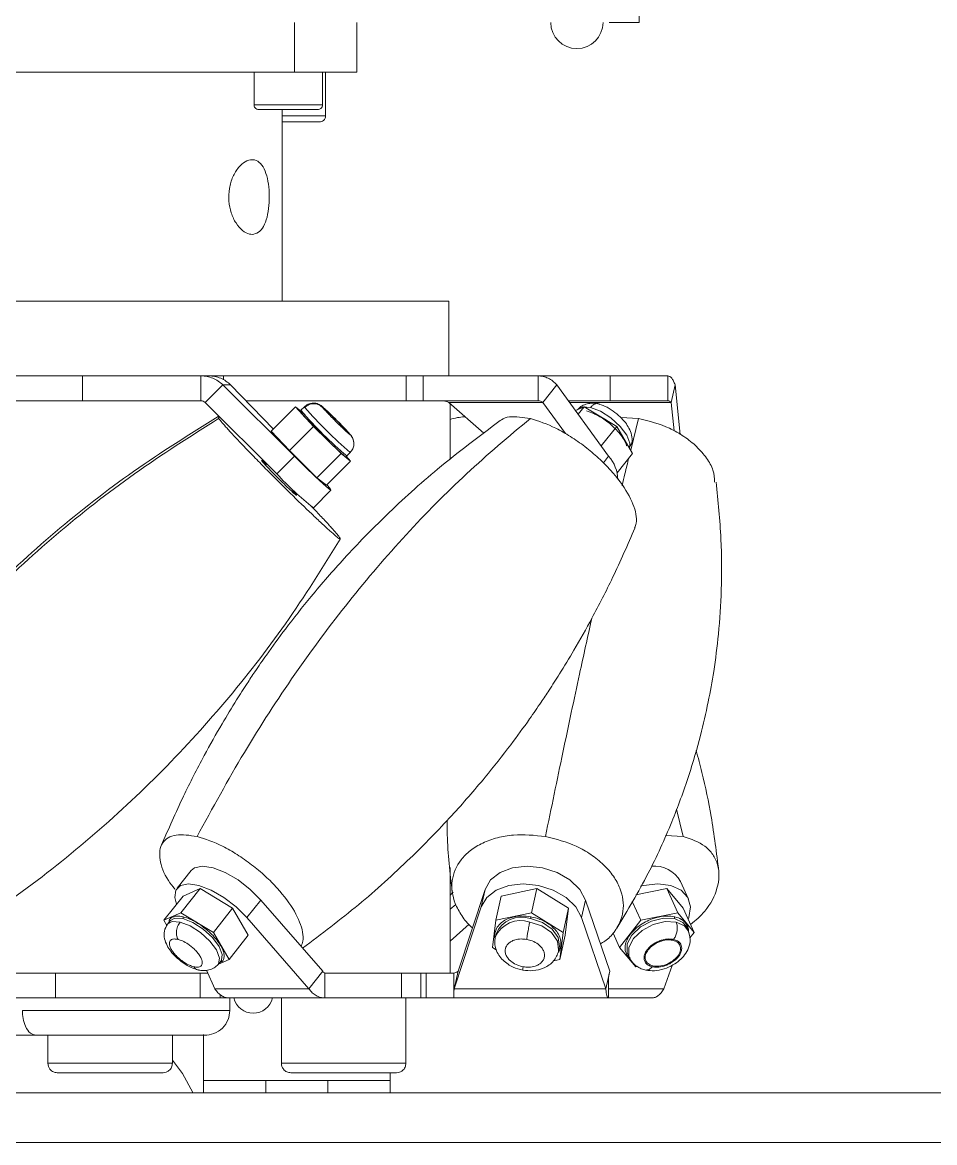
# Model space of a CAD drawing. Header units: millimetres. Extents: x -529 to 1738, y -425 to 849.
# Drawn here: x 146.79 to 183.43, y 637.54 to 682.54 of the extents above; entities that cross this region are included whole.
import ezdxf

# ---------------------------------------------------------------- set-up
doc = ezdxf.new("R2010")
doc.units = ezdxf.units.MM

msp = doc.modelspace()

# ---------------------------------------------------------------- linework, layer by layer
at = {"color": 7, "linetype": 'Continuous', "lineweight": 15}
for p, q in [((171.565, 682.541), (171.565, 683.291)), ((157.723, 682.541), (157.723, 680.541)), ((160.223, 680.541), (160.223, 682.541)), ((171.565, 682.541), (170.365, 682.541)), ((157.723, 680.541), (141.723, 680.541)), ((156.098, 680.541), (156.098, 679.228)), ((160.223, 680.541), (157.723, 680.541)), ((158.848, 679.228), (158.848, 680.541)), ((158.973, 678.791), (158.973, 680.541)), ((158.848, 679.228), (156.098, 679.228)), ((157.223, 671.341), (157.223, 679.041)), ((142.018, 671.341), (163.923, 671.341)), ((163.923, 668.341), (163.923, 671.341)), ((144.003, 668.341), (149.212, 668.341)), ((149.212, 668.341), (149.212, 667.341)), ((149.212, 668.341), (153.966, 668.341)), ((153.966, 667.341), (153.966, 668.341)), ((153.966, 668.341), (154.284, 668.341)), ((154.284, 668.341), (154.864, 668.341)), ((154.864, 668.341), (154.864, 668.188)), ((154.864, 668.341), (162.201, 668.341)), ((162.201, 667.341), (162.201, 668.341)), ((162.888, 668.341), (162.201, 668.341)), ((162.888, 668.341), (162.888, 667.341)), ((162.888, 668.341), (167.504, 668.341)), ((167.504, 667.341), (167.504, 668.341)), ((167.504, 668.341), (170.404, 668.341)), ((170.404, 668.341), (170.404, 667.341)), ((170.404, 668.341), (172.722, 668.341)), ((172.722, 667.341), (172.722, 668.341)), ((154.138, 667.268), (154.845, 667.975)), ((154.845, 667.975), (157.721, 665.112)), ((155.157, 667.975), (154.845, 667.975)), ((156.873, 666.206), (155.157, 667.975)), ((167.702, 667.268), (168.265, 667.975)), ((168.265, 667.975), (170.341, 665.112)), ((172.852, 667.268), (173.01, 667.975)), ((173.01, 667.975), (173.22, 665.989)), ((144.003, 667.341), (149.212, 667.341)), ((149.212, 667.341), (153.966, 667.341)), ((154.138, 667.268), (157.015, 664.405)), ((155.772, 667.341), (162.201, 667.341)), ((156.79, 666.123), (157.761, 667.095)), ((157.761, 667.095), (158.139, 666.794)), ((158.49, 666.309), (157.761, 667.095)), ((158.124, 667.103), (157.983, 666.962)), ((157.983, 666.962), (157.987, 666.949)), ((162.888, 667.341), (162.201, 667.341)), ((162.888, 667.341), (167.504, 667.341)), ((163.927, 667.268), (167.702, 667.268)), ((165.33, 666.037), (163.927, 667.268)), ((163.973, 664.985), (163.973, 667.228)), ((167.702, 667.268), (168.606, 666.02)), ((168.725, 667.341), (170.404, 667.341)), ((169.354, 667.095), (169.012, 666.944)), ((169.107, 666.995), (169.095, 666.981)), ((169.118, 666.798), (169.354, 667.095)), ((170.665, 666.309), (169.354, 667.095)), ((170.404, 667.341), (172.722, 667.341)), ((172.852, 667.268), (172.973, 666.129)), ((170.831, 666.664), (171.541, 666.632)), ((157.519, 665.337), (156.79, 666.123)), ((158.49, 666.309), (157.519, 665.337)), ((159.595, 665.222), (158.49, 666.309)), ((170.041, 665.525), (170.665, 666.309)), ((171.293, 665.222), (170.665, 666.309)), ((157.015, 664.405), (157.721, 665.112)), ((158.624, 664.25), (157.519, 665.337)), ((158.624, 664.25), (159.595, 665.222)), ((159.973, 664.92), (159.595, 665.222)), ((159.793, 665.114), (159.973, 664.92)), ((159.822, 665.124), (159.963, 665.266)), ((170.68, 664.452), (171.293, 665.222)), ((156.609, 664.808), (156.558, 664.758)), ((159.002, 663.948), (159.973, 664.92)), ((159.807, 665.083), (159.818, 665.054)), ((159.002, 663.948), (158.624, 664.25)), ((157.62, 663.698), (157.678, 663.756)), ((158.48, 663.046), (159.186, 663.753)), ((173.336, 649.838), (172.625, 649.875)), ((153.568, 648.47), (153.004, 647.763)), ((163.973, 644.35), (163.973, 648.595)), ((173.553, 647.325), (173.23, 648.032)), ((153.927, 647.742), (153.154, 646.773)), ((153.244, 647.441), (153.927, 647.742)), ((153.927, 647.742), (155.238, 646.956)), ((164.099, 647.607), (163.973, 647.475)), ((165.377, 647.714), (164.29, 644.423)), ((165.22, 647.007), (165.377, 647.714)), ((166.03, 647.441), (167.454, 647.742)), ((167.454, 647.742), (167.238, 646.773)), ((167.454, 647.742), (168.734, 646.956)), ((171.432, 647.491), (172.684, 647.742)), ((172.684, 647.742), (173.334, 646.956)), ((172.684, 647.742), (173.126, 646.773)), ((152.471, 646.471), (153.244, 647.441)), ((156.374, 647.286), (155.81, 646.579)), ((158.863, 644.423), (156.374, 647.286)), ((164.198, 647.112), (163.973, 646.914)), ((166.03, 647.441), (165.814, 646.471)), ((169.413, 647.286), (169.255, 646.579)), ((170.384, 644.423), (169.413, 647.286)), ((171.282, 647.229), (171.628, 646.471)), ((152.471, 646.471), (153.154, 646.773)), ((153.154, 646.773), (154.465, 645.987)), ((155.238, 646.956), (154.465, 645.987)), ((155.238, 646.956), (155.866, 645.869)), ((165.22, 647.007), (164.132, 643.716)), ((165.814, 646.471), (167.238, 646.773)), ((167.238, 646.773), (168.518, 645.987)), ((168.518, 645.987), (168.734, 646.956)), ((168.734, 646.956), (168.59, 645.869)), ((171.628, 646.471), (173.126, 646.773)), ((173.126, 646.773), (173.777, 645.987)), ((173.334, 646.956), (173.777, 645.987)), ((152.591, 646.263), (152.471, 646.471)), ((152.737, 646.461), (152.624, 646.319)), ((158.299, 643.716), (155.81, 646.579)), ((164.741, 646.309), (163.973, 645.637)), ((165.67, 645.384), (165.814, 646.471)), ((170.227, 643.716), (169.255, 646.579)), ((170.78, 645.384), (171.628, 646.471)), ((173.538, 646.511), (173.561, 646.579)), ((154.465, 645.987), (155.093, 644.9)), ((155.866, 645.869), (155.093, 644.9)), ((165.817, 645.933), (165.786, 645.791)), ((168.518, 645.987), (168.374, 644.9)), ((168.59, 645.869), (168.374, 644.9)), ((170.518, 645.958), (170.78, 645.384)), ((173.541, 646.048), (173.477, 646.19)), ((173.777, 645.987), (173.602, 645.764)), ((165.823, 645.29), (165.67, 645.384)), ((168.324, 645.226), (168.355, 645.368)), ((171.43, 644.598), (170.78, 645.384)), ((155.093, 644.9), (154.669, 644.712)), ((168.374, 644.9), (168.134, 644.849)), ((171.097, 645.145), (171.111, 645.111)), ((171.111, 645.111), (171.176, 644.969)), ((171.176, 644.969), (171.195, 644.931)), ((154.184, 644.465), (154.525, 643.716)), ((154.657, 644.698), (154.77, 644.84)), ((158.863, 644.423), (158.299, 643.716)), ((164.132, 643.716), (164.29, 644.423)), ((170.384, 644.423), (170.227, 643.716)), ((171.495, 644.611), (171.43, 644.598)), ((172.56, 643.716), (172.891, 644.661)), ((148.128, 644.35), (143.246, 644.35)), ((148.128, 643.35), (148.128, 644.35)), ((153.937, 644.35), (148.128, 644.35)), ((153.937, 643.35), (153.937, 644.35)), ((154.237, 644.35), (153.937, 644.35)), ((158.947, 644.35), (158.947, 643.35)), ((162.023, 644.35), (158.947, 644.35)), ((162.023, 643.35), (162.023, 644.35)), ((162.793, 644.35), (162.023, 644.35)), ((162.793, 643.35), (162.793, 644.35)), ((163.015, 644.35), (162.793, 644.35)), ((163.015, 643.35), (163.015, 644.35)), ((164.127, 644.35), (163.015, 644.35)), ((164.127, 644.35), (164.127, 643.61)), ((170.333, 644.09), (170.333, 643.35)), ((154.525, 643.716), (158.299, 643.716)), ((164.132, 643.716), (170.227, 643.716)), ((148.128, 643.35), (143.246, 643.35)), ((153.937, 643.35), (148.128, 643.35)), ((154.734, 643.35), (153.937, 643.35)), ((155.103, 643.35), (154.734, 643.35)), ((158.947, 643.35), (155.104, 643.35)), ((155.123, 642.85), (155.123, 643.35)), ((157.198, 643.35), (157.198, 640.725)), ((162.023, 643.35), (158.947, 643.35)), ((162.793, 643.35), (162.023, 643.35)), ((162.198, 640.725), (162.198, 643.35)), ((163.015, 643.35), (162.793, 643.35)), ((164.131, 643.35), (163.015, 643.35)), ((170.333, 643.35), (164.127, 643.35)), ((172.074, 643.35), (170.333, 643.35)), ((147.816, 641.85), (147.816, 640.725)), ((152.816, 640.725), (152.816, 641.85)), ((154.065, 640.041), (154.065, 641.885)), ((152.816, 640.725), (147.816, 640.725)), ((162.198, 640.725), (157.198, 640.725)), ((156.565, 640.041), (154.065, 640.041)), ((154.065, 640.041), (154.065, 639.541)), ((156.565, 639.541), (156.565, 640.041)), ((159.065, 640.041), (156.565, 640.041)), ((161.565, 640.041), (159.065, 640.041)), ((159.065, 640.041), (159.065, 639.541)), ((161.565, 640.35), (161.565, 640.041)), ((161.565, 640.041), (161.565, 639.541)), ((289.065, 639.541), (129.065, 639.541)), ((289.065, 637.541), (129.065, 637.541))]:
    msp.add_line(p, q, dxfattribs=at)
at = {"color": 8, "linetype": 'Continuous', "lineweight": 15}
for p, q in [((158.973, 678.791), (157.223, 678.791)), ((157.927, 666.932), (157.924, 666.941)), ((157.987, 666.949), (157.997, 666.933)), ((158.124, 667.103), (158.138, 667.075)), ((168.778, 667.268), (172.852, 667.268)), ((171.226, 665.351), (171.541, 666.632)), ((170.128, 664.845), (170.341, 665.112)), ((173.336, 649.838), (173.066, 650.94)), ((170.333, 643.716), (172.56, 643.716)), ((154.734, 643.35), (154.734, 643.487)), ((155.123, 642.85), (146.793, 642.85))]:
    msp.add_line(p, q, dxfattribs=at)
at = {"color": 8, "linetype": 'Continuous', "lineweight": 15, "flags": 128}
for points in [[(169.107, 666.995), (169.287, 667.095), (169.609, 667.075)], [(169.609, 667.075), (170.009, 666.919), (170.426, 666.652), (170.797, 666.314), (171.066, 665.955), (171.191, 665.632), (171.173, 665.43)], [(153.127, 646.399), (152.805, 646.419), (152.624, 646.319)], [(153.239, 646.54), (152.918, 646.56), (152.737, 646.461)], [(154.657, 644.698), (154.671, 644.717), (154.708, 644.956), (154.584, 645.28), (154.315, 645.638), (153.944, 645.976), (153.527, 646.244), (153.127, 646.399)], [(154.788, 644.866), (154.821, 645.098), (154.696, 645.421), (154.428, 645.779), (154.057, 646.118), (153.639, 646.385), (153.239, 646.54)], [(168.323, 645.224), (168.333, 645.28), (168.281, 645.638), (168.042, 645.976), (167.653, 646.244), (167.172, 646.399)], [(168.355, 645.368), (168.364, 645.421), (168.312, 645.779), (168.073, 646.118), (167.684, 646.385), (167.204, 646.54)], [(172.989, 646.54), (172.547, 646.56), (172.067, 646.442), (171.621, 646.202), (171.278, 645.879), (171.09, 645.521), (171.085, 645.183), (171.097, 645.145)], [(173.053, 646.399), (172.611, 646.419), (172.131, 646.3), (171.686, 646.061), (171.343, 645.738), (171.154, 645.38), (171.149, 645.041), (171.176, 644.969)], [(173.477, 646.19), (173.324, 646.385), (172.989, 646.54)], [(173.541, 646.048), (173.389, 646.244), (173.053, 646.399)]]:
    msp.add_lwpolyline(points, dxfattribs=at)
at = {"color": 7, "linetype": 'Continuous', "lineweight": 15, "flags": 128}
for points in [[(169.822, 666.815), (169.896, 666.778), (170.25, 666.558)], [(170.916, 665.875), (170.953, 665.814), (170.986, 665.754)], [(157.721, 665.112), (158.156, 664.684), (158.55, 664.304), (158.871, 664.007), (159.088, 663.817), (159.184, 663.752), (159.149, 663.817), (159.022, 663.968)], [(153.568, 648.47), (153.707, 648.581), (154.026, 648.646), (154.449, 648.581), (154.939, 648.391), (155.453, 648.093), (155.946, 647.714), (156.374, 647.286)], [(165.377, 647.714), (165.6, 648.093), (165.98, 648.391), (166.485, 648.581), (167.07, 648.646), (167.684, 648.581), (168.274, 648.391), (168.786, 648.093), (169.178, 647.714), (169.413, 647.286)], [(155.81, 646.579), (155.382, 647.007), (154.89, 647.386), (154.376, 647.684), (153.886, 647.874), (153.462, 647.939), (153.143, 647.874), (152.955, 647.684), (152.916, 647.386), (152.984, 647.115)], [(169.255, 646.579), (169.02, 647.007), (168.629, 647.386), (168.116, 647.684), (167.527, 647.874), (166.913, 647.939), (166.327, 647.874), (165.822, 647.684), (165.442, 647.386), (165.22, 647.007)], [(173.561, 646.579), (173.629, 647.007), (173.522, 647.386), (173.25, 647.684), (172.837, 647.874), (172.319, 647.939), (171.742, 647.874), (171.62, 647.844)], [(165.786, 645.791), (165.776, 645.738), (165.771, 645.672)], [(173.568, 645.975), (173.568, 645.976), (173.541, 646.048)], [(154.77, 644.84), (154.784, 644.859), (154.788, 644.866)], [(153.64, 639.557), (153.222, 640.319), (152.816, 640.847)]]:
    msp.add_lwpolyline(points, dxfattribs=at)
at = {"color": 7, "linetype": 'Continuous', "lineweight": 15}
for centre, radius, start, end in [((169.065, 682.541), 1.05, 180, 360), ((169.254, 664.141), 1.457, 1.4791, 41.7747), ((165.656, 672.253), 11.673, 222.2491, 232.0694), ((172.176, 647.442), 1.208, 29.2389, 95.4569), ((156.065, 643.541), 0.8, 193.8143, 346.1857)]:
    msp.add_arc(centre, radius, start, end, dxfattribs=at)
at = {"color": 8, "linetype": 'Continuous', "lineweight": 15}
for centre, radius, start, end in [((170.119, 677.339), 15.975, 220.6426, 229.8687), ((170.254, 677.474), 15.966, 220.6407, 229.872), ((166.81, 645.34), 1.119, 71.1062, 156.2287), ((166.841, 645.481), 1.119, 71.1062, 156.2287)]:
    msp.add_arc(centre, radius, start, end, dxfattribs=at)
at = {"color": 7, "linetype": 'Continuous', "lineweight": 15}
for points, knots in [([(156.285, 679.041), (156.259, 679.044), (156.203, 679.051), (156.14, 679.102), (156.104, 679.165), (156.1, 679.208), (156.098, 679.228)], [0, 0, 0, 0, 0.270261, 0.562429, 0.789736, 1, 1, 1, 1]), ([(158.848, 679.228), (158.844, 679.202), (158.838, 679.146), (158.787, 679.084), (158.724, 679.047), (158.681, 679.043), (158.66, 679.041)], [0, 0, 0, 0, 0.270261, 0.562429, 0.789736, 1, 1, 1, 1]), ([(156.285, 679.041), (156.295, 679.041), (156.316, 679.041), (156.476, 679.041), (156.691, 679.041), (156.914, 679.041), (157.18, 679.041), (157.473, 679.041), (157.765, 679.041), (158.032, 679.041), (158.255, 679.041), (158.469, 679.041), (158.63, 679.041), (158.651, 679.041), (158.66, 679.041)], [0, 0, 0, 0, 0.090318, 0.204563, 0.27142, 0.343936, 0.420786, 0.5, 0.579214, 0.656064, 0.72858, 0.795437, 0.909682, 1, 1, 1, 1]), ([(158.973, 678.791), (158.968, 678.755), (158.959, 678.682), (158.892, 678.598), (158.807, 678.549), (158.75, 678.544), (158.723, 678.541)], [0, 0, 0, 0, 0.2702613, 0.5624294, 0.7897364, 1, 1, 1, 1]), ([(157.223, 678.541), (157.347, 678.541), (157.592, 678.541), (157.929, 678.541), (158.211, 678.541), (158.481, 678.541), (158.684, 678.541), (158.711, 678.541), (158.723, 678.541)], [0, 0, 0, 0, 0.158429, 0.312128, 0.45716, 0.590874, 0.819363, 1, 1, 1, 1]), ([(156.023, 674.026), (156.11, 674.042), (156.286, 674.075), (156.488, 674.328), (156.63, 674.703), (156.705, 675.176), (156.717, 675.686), (156.666, 676.174), (156.552, 676.591), (156.372, 676.893), (156.18, 677.012), (155.968, 677.036), (155.741, 676.97), (155.462, 676.726), (155.231, 676.349), (155.09, 675.876), (155.067, 675.366), (155.165, 674.878), (155.363, 674.461), (155.629, 674.16), (155.861, 674.037), (155.988, 674.028), (156.023, 674.026)], [0, 0, 0, 0, 0.052962, 0.105899, 0.159478, 0.213534, 0.266876, 0.319421, 0.37233, 0.426187, 0.480118, 0.5, 0.552962, 0.605899, 0.659478, 0.713534, 0.766876, 0.819421, 0.87233, 0.926187, 0.980118, 1, 1, 1, 1]), ([(157.924, 666.941), (157.918, 666.952), (157.901, 666.98), (157.964, 666.928), (158.004, 666.896)], [0, 0, 0, 0, 0.376552, 1, 1, 1, 1]), ([(157.927, 666.932), (157.933, 666.928), (157.944, 666.919), (157.965, 666.917), (157.984, 666.922), (157.993, 666.93), (157.997, 666.933)], [0, 0, 0, 0, 0.270261, 0.562429, 0.789736, 1, 1, 1, 1]), ([(160.006, 665.93), (159.965, 665.979), (159.899, 666.061), (159.742, 666.227), (159.596, 666.378), (159.454, 666.522), (159.298, 666.677), (159.118, 666.852), (158.963, 666.998), (158.845, 667.103), (158.759, 667.175), (158.635, 667.229), (158.534, 667.25), (158.424, 667.251), (158.312, 667.225), (158.207, 667.177), (158.151, 667.127), (158.124, 667.103)], [0, 0, 0, 0, 0.125724, 0.205844, 0.300589, 0.353361, 0.408632, 0.517677, 0.611838, 0.683114, 0.777668, 0.814254, 0.849888, 0.886655, 0.924734, 0.963059, 1, 1, 1, 1]), ([(158.84, 667.086), (158.784, 667.128), (158.668, 667.216), (158.456, 667.235), (158.269, 667.183), (158.181, 667.11), (158.138, 667.075)], [0, 0, 0, 0, 0.270261, 0.562429, 0.789736, 1, 1, 1, 1]), ([(158.84, 667.086), (158.834, 667.095), (158.822, 667.115), (158.871, 667.078), (158.952, 667.006), (159.043, 666.922), (159.16, 666.811), (159.294, 666.681), (159.434, 666.541), (159.568, 666.406), (159.686, 666.285), (159.806, 666.159), (159.908, 666.048), (159.94, 666.008), (159.954, 665.99)], [0, 0, 0, 0, 0.090318, 0.204563, 0.27142, 0.343936, 0.420786, 0.5, 0.579214, 0.656064, 0.72858, 0.795437, 0.909682, 1, 1, 1, 1]), ([(159.954, 665.99), (159.959, 665.981), (159.971, 665.961), (159.922, 665.998), (159.842, 666.07), (159.75, 666.154), (159.634, 666.265), (159.5, 666.396), (159.36, 666.535), (159.226, 666.67), (159.108, 666.791), (158.987, 666.918), (158.885, 667.028), (158.854, 667.068), (158.84, 667.086)], [0, 0, 0, 0, 0.090318, 0.204563, 0.27142, 0.343936, 0.420786, 0.5, 0.579214, 0.656064, 0.72858, 0.795437, 0.909682, 1, 1, 1, 1]), ([(158.874, 667.052), (158.869, 667.062), (158.858, 667.083), (158.95, 667.004), (159.099, 666.867), (159.299, 666.673), (159.512, 666.461), (159.705, 666.263), (159.86, 666.097), (159.899, 666.049), (159.919, 666.024)], [0, 0, 0, 0, 0.125004, 0.250001, 0.375008, 0.500001, 0.625008, 0.750001, 0.875004, 1, 1, 1, 1]), ([(159.919, 666.024), (159.925, 666.014), (159.936, 665.993), (159.843, 666.072), (159.695, 666.209), (159.495, 666.403), (159.282, 666.615), (159.089, 666.813), (158.933, 666.979), (158.894, 667.027), (158.874, 667.052)], [0, 0, 0, 0, 0.124939, 0.24999, 0.374878, 0.49999, 0.624878, 0.74999, 0.874939, 1, 1, 1, 1]), ([(169.901, 667.223), (169.832, 667.232), (169.684, 667.251), (169.465, 667.221), (169.254, 667.142), (169.158, 667.046), (169.107, 666.996)], [0, 0, 0, 0, 0.203171, 0.436975, 0.702955, 1, 1, 1, 1]), ([(171.066, 665.529), (171.065, 665.536), (171.053, 665.606), (170.967, 665.769), (170.811, 666.002), (170.604, 666.231), (170.378, 666.435), (170.091, 666.648), (169.764, 666.835), (169.545, 666.902), (169.448, 666.932)], [0, 0, 0, 0, 0.014409, 0.149201, 0.283992, 0.414759, 0.538152, 0.651915, 0.846314, 1, 1, 1, 1]), ([(171.188, 665.481), (171.219, 665.539), (171.299, 665.683), (171.275, 665.956), (171.174, 666.232), (171.015, 666.473), (170.801, 666.708), (170.518, 666.939), (170.198, 667.131), (169.997, 667.193), (169.901, 667.223)], [0, 0, 0, 0, 0.090716, 0.229285, 0.353291, 0.461803, 0.58, 0.719139, 0.86405, 1, 1, 1, 1]), ([(154.65, 666.708), (153.507, 665.993), (151.238, 664.571), (148.084, 662.106), (145.155, 659.422), (142.473, 656.49), (140.01, 653.332), (138.59, 651.059), (137.874, 649.915)], [0, 0, 0, 0, 0.168623, 0.334904, 0.5, 0.665096, 0.831377, 1, 1, 1, 1]), ([(137.904, 649.838), (138.621, 650.976), (140.046, 653.235), (142.513, 656.382), (145.196, 659.31), (148.123, 661.999), (151.273, 664.475), (153.537, 665.909), (154.676, 666.632)], [0, 0, 0, 0, 0.168623, 0.334904, 0.5, 0.665096, 0.831377, 1, 1, 1, 1]), ([(165.985, 666.545), (165.138, 665.911), (163.551, 664.723), (161.476, 662.842), (159.791, 661.116), (158.455, 659.58), (157.424, 658.275), (156.683, 657.261), (156.176, 656.526), (155.778, 655.926), (155.334, 655.231), (154.751, 654.27), (154.028, 652.984), (153.192, 651.354), (152.659, 650.132), (152.368, 649.465)], [0, 0, 0, 0, 0.1445444, 0.2705582, 0.3790002, 0.4704431, 0.5451789, 0.6033141, 0.6399333, 0.6657336, 0.7006769, 0.7513342, 0.8178768, 0.900604, 1, 1, 1, 1]), ([(153.809, 649.838), (154.43, 650.976), (155.665, 653.235), (157.712, 656.382), (159.882, 659.31), (162.19, 661.999), (164.625, 664.475), (166.336, 665.909), (167.197, 666.632)], [0, 0, 0, 0, 0.168623, 0.334904, 0.5, 0.665096, 0.831377, 1, 1, 1, 1]), ([(154.843, 666.567), (154.838, 666.571), (154.753, 666.645), (154.628, 666.736), (154.657, 666.673), (154.676, 666.632)], [0, 0, 0, 0, 0.020046, 0.36297, 1, 1, 1, 1]), ([(154.676, 666.632), (154.765, 666.523), (154.901, 666.354), (155.308, 665.914), (155.692, 665.507), (156.139, 665.045), (156.758, 664.414), (157.561, 663.614), (158.309, 662.889), (158.821, 662.407), (159.152, 662.105), (159.394, 661.895), (159.594, 661.74), (159.557, 661.81), (159.534, 661.855)], [0, 0, 0, 0, 0.119728, 0.18418, 0.25, 0.31582, 0.380272, 0.5, 0.619728, 0.68418, 0.75, 0.81582, 0.880272, 1, 1, 1, 1]), ([(163.973, 666.594), (164.169, 666.645), (164.383, 666.7), (164.573, 666.689), (164.588, 666.688)], [0, 0, 0, 0, 0.919226, 1, 1, 1, 1]), ([(165.993, 666.537), (166.008, 666.551), (166.093, 666.637), (166.447, 666.738), (166.901, 666.674), (167.197, 666.632)], [0, 0, 0, 0, 0.065613, 0.392591, 1, 1, 1, 1]), ([(167.197, 666.632), (167.533, 666.523), (168.051, 666.354), (168.812, 665.914), (169.395, 665.507), (169.944, 665.045), (170.57, 664.414), (171.168, 663.613), (171.445, 662.893), (171.475, 662.449), (171.407, 662.296), (171.381, 662.237)], [0, 0, 0, 0, 0.16523, 0.254176, 0.34501, 0.435844, 0.52479, 0.69002, 0.85525, 0.944196, 1, 1, 1, 1]), ([(171.541, 666.632), (171.968, 666.523), (172.625, 666.354), (173.384, 665.914), (173.894, 665.507), (174.281, 665.045), (174.572, 664.559), (174.587, 664.233), (174.594, 664.073)], [0, 0, 0, 0, 0.270666, 0.4163702, 0.5651665, 0.7139628, 0.859667, 1, 1, 1, 1]), ([(160.094, 665.688), (160.094, 665.69), (160.103, 665.749), (160.055, 665.863), (159.987, 665.949), (159.954, 665.99)], [0, 0, 0, 0, 0.015976, 0.527152, 1, 1, 1, 1]), ([(159.963, 665.266), (159.999, 665.31), (160.072, 665.399), (160.116, 665.58), (160.099, 665.769), (160.036, 665.877), (160.006, 665.93)], [0, 0, 0, 0, 0.244042, 0.501286, 0.758161, 1, 1, 1, 1]), ([(156.59, 664.789), (156.567, 664.811), (156.474, 664.898), (156.393, 664.963), (156.403, 664.94), (156.409, 664.928)], [0, 0, 0, 0, 0.146165, 0.573082, 1, 1, 1, 1]), ([(170.665, 646.149), (171.099, 646.874), (171.915, 648.234), (172.861, 650.317), (173.547, 652.181), (174.018, 653.8), (174.341, 655.201), (174.584, 656.553), (174.775, 658.056), (174.889, 659.835), (174.884, 661.891), (174.734, 663.315), (174.655, 664.075)], [0, 0, 0, 0, 0.1374557, 0.2579167, 0.3621542, 0.4506479, 0.523665, 0.5901327, 0.6701972, 0.764881, 0.874598, 1, 1, 1, 1]), ([(157.801, 663.559), (157.781, 663.586), (157.757, 663.617), (157.682, 663.697), (157.673, 663.707)], [0, 0, 0, 0, 0.879123, 1, 1, 1, 1]), ([(159.534, 661.855), (159.446, 661.964), (159.31, 662.131), (158.9, 662.576), (158.621, 662.872), (158.432, 663.067), (158.394, 663.107)], [0, 0, 0, 0, 0.448893, 0.690541, 0.937316, 1, 1, 1, 1]), ([(158.05, 645.358), (158.806, 645.925), (160.3, 647.046), (162.287, 648.852), (163.973, 650.577), (165.309, 652.113), (166.34, 653.418), (167.08, 654.433), (167.587, 655.167), (167.986, 655.768), (168.43, 656.462), (169.013, 657.423), (169.736, 658.71), (170.572, 660.339), (171.105, 661.561), (171.396, 662.228)], [0, 0, 0, 0, 0.130992, 0.259002, 0.369162, 0.462054, 0.537974, 0.59703, 0.634229, 0.660438, 0.695935, 0.747395, 0.814992, 0.899029, 1, 1, 1, 1]), ([(142.788, 644.985), (143.93, 645.701), (146.199, 647.122), (149.353, 649.587), (152.282, 652.271), (154.964, 655.203), (157.427, 658.361), (158.848, 660.634), (159.563, 661.778)], [0, 0, 0, 0, 0.168623, 0.334904, 0.5, 0.665096, 0.831377, 1, 1, 1, 1]), ([(174.767, 648.446), (174.674, 649.179), (174.507, 650.499), (174.173, 652.123), (173.934, 653.003), (173.854, 653.298)], [0, 0, 0, 0, 0.453497, 0.817191, 1, 1, 1, 1]), ([(163.856, 650.493), (163.855, 650.298), (163.853, 649.323), (163.967, 648.376), (164.057, 647.618)], [0, 0, 0, 0, 0.199845, 1, 1, 1, 1]), ([(153.809, 649.838), (153.509, 649.883), (153.048, 649.953), (152.631, 649.799), (152.405, 649.589), (152.296, 649.286), (152.319, 648.804), (152.491, 648.263), (152.822, 647.839), (152.911, 647.726)], [0, 0, 0, 0, 0.220105, 0.338591, 0.459592, 0.580593, 0.699079, 0.919184, 1, 1, 1, 1]), ([(157.988, 645.429), (158.017, 645.492), (158.087, 645.65), (158.058, 646.099), (157.78, 646.819), (157.183, 647.621), (156.556, 648.251), (156.007, 648.713), (155.424, 649.12), (154.663, 649.561), (154.146, 649.729), (153.809, 649.838)], [0, 0, 0, 0, 0.059756, 0.14833, 0.312868, 0.477406, 0.56598, 0.656434, 0.746888, 0.835462, 1, 1, 1, 1]), ([(167.803, 649.838), (167.367, 649.883), (166.697, 649.953), (165.859, 649.799), (165.269, 649.589), (164.773, 649.286), (164.285, 648.804), (163.976, 648.08), (164.08, 647.277), (164.431, 646.653), (164.678, 646.323), (164.858, 646.18), (164.868, 646.172)], [0, 0, 0, 0, 0.158827, 0.244327, 0.331641, 0.418955, 0.504454, 0.663281, 0.822109, 0.907608, 0.994922, 1, 1, 1, 1]), ([(170.011, 645.523), (170.07, 645.557), (170.295, 645.687), (170.68, 646.102), (171.002, 646.818), (170.889, 647.621), (170.549, 648.251), (170.154, 648.713), (169.646, 649.12), (168.887, 649.561), (168.23, 649.729), (167.803, 649.838)], [0, 0, 0, 0, 0.03253, 0.123668, 0.292971, 0.462274, 0.553413, 0.646486, 0.739558, 0.830697, 1, 1, 1, 1]), ([(173.635, 646.298), (173.836, 646.473), (174.35, 646.92), (174.688, 647.623), (174.797, 648.25), (174.741, 648.713), (174.546, 649.12), (174.143, 649.561), (173.654, 649.729), (173.336, 649.838)], [0, 0, 0, 0, 0.133398, 0.340912, 0.45262, 0.566699, 0.680778, 0.792486, 1, 1, 1, 1]), ([(152.625, 646.32), (152.572, 646.228), (152.469, 646.05), (152.488, 645.738), (152.591, 645.461), (152.749, 645.22), (152.963, 644.985), (153.246, 644.754), (153.566, 644.563), (153.766, 644.501), (153.863, 644.471)], [0, 0, 0, 0, 0.138412, 0.269712, 0.387214, 0.490033, 0.602031, 0.733871, 0.871181, 1, 1, 1, 1]), ([(152.677, 646.385), (152.68, 646.416), (152.688, 646.493), (152.738, 646.54), (152.767, 646.568)], [0, 0, 0, 0, 0.40071, 1, 1, 1, 1]), ([(153.127, 646.399), (153.09, 646.343), (153.014, 646.226), (152.973, 646.015), (152.985, 645.831), (153.024, 645.744), (153.043, 645.703)], [0, 0, 0, 0, 0.2702613, 0.5624294, 0.7897364, 1, 1, 1, 1]), ([(153.239, 646.54), (153.243, 646.546), (153.251, 646.558), (153.255, 646.579), (153.254, 646.597), (153.25, 646.606), (153.248, 646.61)], [0, 0, 0, 0, 0.270261, 0.562429, 0.789736, 1, 1, 1, 1]), ([(167.172, 646.399), (167.16, 646.343), (167.136, 646.226), (167.097, 646.015), (167.066, 645.831), (167.054, 645.744), (167.048, 645.703)], [0, 0, 0, 0, 0.270261, 0.562429, 0.789736, 1, 1, 1, 1]), ([(167.204, 646.54), (167.205, 646.546), (167.208, 646.558), (167.211, 646.579), (167.214, 646.597), (167.216, 646.606), (167.216, 646.61)], [0, 0, 0, 0, 0.270261, 0.562429, 0.789736, 1, 1, 1, 1]), ([(173.053, 646.399), (173.071, 646.343), (173.109, 646.226), (173.091, 646.015), (173.032, 645.831), (172.975, 645.744), (172.947, 645.703)], [0, 0, 0, 0, 0.2702613, 0.5624294, 0.7897364, 1, 1, 1, 1]), ([(172.989, 646.54), (172.987, 646.546), (172.983, 646.558), (172.985, 646.579), (172.991, 646.597), (172.996, 646.606), (172.999, 646.61)], [0, 0, 0, 0, 0.270261, 0.562429, 0.789736, 1, 1, 1, 1]), ([(173.488, 646.282), (173.514, 646.228), (173.553, 646.149), (173.549, 646.054), (173.548, 646.024)], [0, 0, 0, 0, 0.675252, 1, 1, 1, 1]), ([(165.776, 645.716), (165.763, 645.787), (165.747, 645.878), (165.778, 645.961), (165.784, 645.979)], [0, 0, 0, 0, 0.776561, 1, 1, 1, 1]), ([(165.786, 645.793), (165.775, 645.712), (165.752, 645.548), (165.806, 645.3), (165.922, 645.067), (166.09, 644.865), (166.289, 644.706), (166.552, 644.555), (166.762, 644.502), (166.894, 644.469)], [0, 0, 0, 0, 0.137473, 0.2793, 0.420741, 0.557239, 0.685148, 0.802142, 1, 1, 1, 1]), ([(171.836, 644.47), (171.948, 644.456), (172.179, 644.425), (172.565, 644.503), (172.916, 644.656), (173.193, 644.853), (173.41, 645.084), (173.57, 645.368), (173.646, 645.71), (173.577, 645.934), (173.541, 646.048)], [0, 0, 0, 0, 0.129655, 0.267438, 0.399346, 0.511097, 0.614338, 0.732795, 0.863786, 1, 1, 1, 1]), ([(153.675, 644.607), (153.618, 644.625), (153.488, 644.665), (153.295, 644.776), (153.124, 644.902), (152.99, 645.023), (152.869, 645.158), (152.773, 645.298), (152.713, 645.428), (152.692, 645.539), (152.708, 645.624), (152.764, 645.695), (152.872, 645.732), (152.99, 645.712), (153.043, 645.703)], [0, 0, 0, 0, 0.090318, 0.204563, 0.27142, 0.343936, 0.420786, 0.5, 0.579214, 0.656064, 0.72858, 0.795437, 0.909682, 1, 1, 1, 1]), ([(153.043, 645.703), (153.1, 645.685), (153.23, 645.645), (153.423, 645.535), (153.593, 645.408), (153.728, 645.287), (153.849, 645.152), (153.945, 645.013), (154.005, 644.882), (154.026, 644.771), (154.01, 644.687), (153.954, 644.615), (153.846, 644.578), (153.728, 644.598), (153.675, 644.607)], [0, 0, 0, 0, 0.090318, 0.204563, 0.27142, 0.343936, 0.420786, 0.5, 0.579214, 0.656064, 0.72858, 0.795437, 0.909682, 1, 1, 1, 1]), ([(166.903, 644.607), (166.83, 644.625), (166.663, 644.665), (166.468, 644.776), (166.328, 644.902), (166.24, 645.023), (166.187, 645.158), (166.181, 645.298), (166.223, 645.428), (166.308, 645.539), (166.423, 645.624), (166.59, 645.695), (166.804, 645.732), (166.973, 645.712), (167.048, 645.703)], [0, 0, 0, 0, 0.090318, 0.204563, 0.27142, 0.343936, 0.420786, 0.5, 0.579214, 0.656064, 0.72858, 0.795437, 0.909682, 1, 1, 1, 1]), ([(167.048, 645.703), (167.122, 645.685), (167.289, 645.645), (167.484, 645.535), (167.624, 645.408), (167.712, 645.287), (167.764, 645.152), (167.771, 645.013), (167.729, 644.882), (167.644, 644.771), (167.529, 644.687), (167.362, 644.615), (167.148, 644.578), (166.978, 644.598), (166.903, 644.607)], [0, 0, 0, 0, 0.090318, 0.204563, 0.27142, 0.343936, 0.420786, 0.5, 0.579214, 0.656064, 0.72858, 0.795437, 0.909682, 1, 1, 1, 1]), ([(168.422, 645.448), (168.408, 645.37), (168.393, 645.277), (168.331, 645.201), (168.32, 645.188)], [0, 0, 0, 0, 0.8287125, 1, 1, 1, 1]), ([(172.093, 644.607), (172.037, 644.625), (171.911, 644.665), (171.806, 644.776), (171.761, 644.902), (171.761, 645.023), (171.802, 645.158), (171.888, 645.298), (172.013, 645.428), (172.163, 645.539), (172.324, 645.624), (172.523, 645.695), (172.743, 645.732), (172.885, 645.712), (172.947, 645.703)], [0, 0, 0, 0, 0.0903184, 0.2045632, 0.2714199, 0.3439362, 0.4207855, 0.5, 0.5792145, 0.6560638, 0.7285801, 0.7954368, 0.9096816, 1, 1, 1, 1]), ([(172.119, 644.642), (172.048, 644.666), (171.904, 644.715), (171.807, 644.88), (171.803, 645.078), (171.92, 645.29), (172.119, 645.484), (172.385, 645.622), (172.673, 645.7), (172.838, 645.679), (172.921, 645.669)], [0, 0, 0, 0, 0.12494, 0.249993, 0.374881, 0.499995, 0.624884, 0.749998, 0.874886, 1, 1, 1, 1]), ([(172.947, 645.703), (173.003, 645.685), (173.129, 645.645), (173.234, 645.535), (173.279, 645.408), (173.279, 645.287), (173.238, 645.152), (173.152, 645.013), (173.027, 644.882), (172.877, 644.771), (172.716, 644.687), (172.517, 644.615), (172.297, 644.578), (172.155, 644.598), (172.093, 644.607)], [0, 0, 0, 0, 0.090318, 0.204563, 0.27142, 0.343936, 0.420786, 0.5, 0.579214, 0.656064, 0.72858, 0.795437, 0.909682, 1, 1, 1, 1]), ([(172.921, 645.669), (172.992, 645.644), (173.136, 645.596), (173.233, 645.43), (173.237, 645.232), (173.12, 645.02), (172.92, 644.826), (172.655, 644.689), (172.367, 644.61), (172.202, 644.631), (172.119, 644.642)], [0, 0, 0, 0, 0.124886, 0.249998, 0.374884, 0.499995, 0.624881, 0.749993, 0.87494, 1, 1, 1, 1]), ([(154.87, 644.898), (154.852, 644.861), (154.823, 644.803), (154.749, 644.786), (154.722, 644.78)], [0, 0, 0, 0, 0.643571, 1, 1, 1, 1]), ([(166.894, 644.469), (167.028, 644.455), (167.322, 644.424), (167.691, 644.52), (167.96, 644.673), (168.132, 644.831), (168.26, 645.016), (168.303, 645.156), (168.323, 645.225)], [0, 0, 0, 0, 0.211297, 0.462586, 0.59875, 0.736586, 0.871722, 1, 1, 1, 1]), ([(171.199, 644.957), (171.146, 644.996), (171.08, 645.044), (171.058, 645.115), (171.054, 645.129)], [0, 0, 0, 0, 0.809084, 1, 1, 1, 1]), ([(171.176, 644.969), (171.214, 644.902), (171.286, 644.774), (171.456, 644.626), (171.64, 644.522), (171.773, 644.487), (171.836, 644.47)], [0, 0, 0, 0, 0.295022, 0.559792, 0.794177, 1, 1, 1, 1]), ([(153.863, 644.471), (153.932, 644.461), (154.079, 644.442), (154.299, 644.473), (154.51, 644.551), (154.606, 644.647), (154.657, 644.698)], [0, 0, 0, 0, 0.203171, 0.436975, 0.702955, 1, 1, 1, 1]), ([(170.333, 644.09), (170.333, 644.098), (170.333, 644.112), (170.337, 644.158), (170.343, 644.216), (170.351, 644.264), (170.354, 644.288)], [0, 0, 0, 0, 0.262428, 0.51655, 0.762396, 1, 1, 1, 1]), ([(147.335, 641.85), (147.258, 641.867), (147.098, 641.904), (146.916, 642.175), (146.81, 642.511), (146.798, 642.74), (146.793, 642.85)], [0, 0, 0, 0, 0.270261, 0.562429, 0.789736, 1, 1, 1, 1]), ([(154.107, 641.85), (154.235, 641.864), (154.502, 641.893), (154.845, 642.125), (155.08, 642.464), (155.109, 642.724), (155.123, 642.85)], [0, 0, 0, 0, 0.239368, 0.498283, 0.758076, 1, 1, 1, 1]), ([(145.338, 641.85), (145.332, 641.85), (145.32, 641.85), (145.624, 641.85), (146.255, 641.85), (147.004, 641.85), (147.335, 641.85)], [0, 0, 0, 0, 0.210842, 0.405229, 0.737398, 1, 1, 1, 1]), ([(147.335, 641.85), (147.703, 641.85), (148.537, 641.85), (149.82, 641.85), (150.972, 641.85), (151.897, 641.85), (152.756, 641.85), (153.454, 641.85), (153.943, 641.85), (154.053, 641.85), (154.107, 641.85)], [0, 0, 0, 0, 0.137667, 0.311804, 0.41371, 0.524242, 0.641379, 0.762121, 0.882863, 1, 1, 1, 1]), ([(148.191, 640.35), (148.137, 640.356), (148.027, 640.37), (147.901, 640.472), (147.828, 640.598), (147.82, 640.684), (147.816, 640.725)], [0, 0, 0, 0, 0.270261, 0.562429, 0.789736, 1, 1, 1, 1]), ([(152.816, 640.725), (152.809, 640.672), (152.795, 640.561), (152.694, 640.435), (152.568, 640.362), (152.482, 640.354), (152.441, 640.35)], [0, 0, 0, 0, 0.270261, 0.562429, 0.789736, 1, 1, 1, 1]), ([(157.573, 640.35), (157.519, 640.356), (157.409, 640.37), (157.283, 640.472), (157.21, 640.598), (157.202, 640.684), (157.198, 640.725)], [0, 0, 0, 0, 0.270261, 0.562429, 0.789736, 1, 1, 1, 1]), ([(162.198, 640.725), (162.191, 640.672), (162.177, 640.561), (162.076, 640.435), (161.95, 640.362), (161.864, 640.354), (161.823, 640.35)], [0, 0, 0, 0, 0.270261, 0.562429, 0.789736, 1, 1, 1, 1]), ([(148.191, 640.35), (148.207, 640.35), (148.245, 640.35), (148.533, 640.35), (148.916, 640.35), (149.315, 640.35), (149.792, 640.35), (150.316, 640.35), (150.839, 640.35), (151.316, 640.35), (151.715, 640.35), (152.098, 640.35), (152.386, 640.35), (152.424, 640.35), (152.441, 640.35)], [0, 0, 0, 0, 0.090318, 0.204563, 0.27142, 0.343936, 0.420786, 0.5, 0.579214, 0.656064, 0.72858, 0.795437, 0.909682, 1, 1, 1, 1]), ([(157.573, 640.35), (157.589, 640.35), (157.627, 640.35), (157.915, 640.35), (158.298, 640.35), (158.697, 640.35), (159.174, 640.35), (159.698, 640.35), (160.221, 640.35), (160.698, 640.35), (161.097, 640.35), (161.48, 640.35), (161.768, 640.35), (161.806, 640.35), (161.823, 640.35)], [0, 0, 0, 0, 0.0903184, 0.2045632, 0.2714199, 0.3439362, 0.4207855, 0.5, 0.5792145, 0.6560638, 0.7285801, 0.7954368, 0.9096816, 1, 1, 1, 1])]:
    msp.add_open_spline(points, degree=3, knots=knots, dxfattribs=at)
for points in [[(154.845, 667.975), (154.784, 668.029), (154.663, 668.139), (154.445, 668.252), (154.211, 668.327), (154.048, 668.336), (153.966, 668.341)], [(154.284, 668.341), (154.365, 668.336), (154.527, 668.327), (154.76, 668.252), (154.976, 668.139), (155.096, 668.029), (155.157, 667.975)], [(168.265, 667.975), (168.212, 668.029), (168.105, 668.139), (167.916, 668.252), (167.714, 668.327), (167.574, 668.336), (167.504, 668.341)], [(173.01, 667.975), (172.988, 668.029), (172.946, 668.139), (172.875, 668.252), (172.799, 668.327), (172.748, 668.336), (172.722, 668.341)], [(153.966, 667.341), (153.999, 667.337), (154.063, 667.331), (154.113, 667.289), (154.138, 667.268)], [(163.927, 667.268), (163.886, 667.289), (163.803, 667.331), (163.708, 667.337), (163.661, 667.341)], [(167.504, 667.341), (167.54, 667.337), (167.612, 667.331), (167.672, 667.289), (167.702, 667.268)], [(172.722, 667.341), (172.745, 667.337), (172.79, 667.331), (172.831, 667.289), (172.852, 667.268)], [(156.409, 664.928), (156.436, 664.895), (156.49, 664.828), (156.694, 664.611), (156.952, 664.346), (157.236, 664.063), (157.5, 663.807), (157.702, 663.62), (157.82, 663.52), (157.808, 663.546), (157.801, 663.559)], [(158.947, 644.35), (158.93, 644.353), (158.896, 644.36), (158.874, 644.402), (158.863, 644.423)], [(164.127, 644.35), (164.153, 644.353), (164.206, 644.36), (164.262, 644.402), (164.29, 644.423)], [(155.104, 643.35), (155.049, 643.354), (154.94, 643.364), (154.783, 643.439), (154.64, 643.552), (154.563, 643.661), (154.525, 643.716)], [(158.299, 643.716), (158.343, 643.661), (158.431, 643.552), (158.592, 643.439), (158.766, 643.364), (158.887, 643.354), (158.947, 643.35)], [(164.127, 643.35), (164.125, 643.354), (164.123, 643.364), (164.121, 643.439), (164.123, 643.552), (164.129, 643.661), (164.132, 643.716)], [(170.227, 643.716), (170.233, 643.661), (170.245, 643.552), (170.271, 643.439), (170.301, 643.364), (170.322, 643.354), (170.333, 643.35)], [(172.56, 643.716), (172.526, 643.661), (172.456, 643.552), (172.335, 643.439), (172.207, 643.364), (172.119, 643.354), (172.074, 643.35)]]:
    msp.add_open_spline(points, degree=3, dxfattribs=at)
at = {"color": 8, "linetype": 'Continuous', "lineweight": 15}
for points, knots in [([(159.818, 665.054), (159.795, 665.069), (159.758, 665.093), (159.617, 665.218), (159.464, 665.36), (159.267, 665.547), (159.041, 665.767), (158.804, 666.002), (158.578, 666.231), (158.38, 666.435), (158.176, 666.648), (158.004, 666.835), (157.951, 666.902), (157.927, 666.932)], [0, 0, 0, 0, 0.125588, 0.199082, 0.278798, 0.363278, 0.450357, 0.537436, 0.621916, 0.701632, 0.775127, 0.900714, 1, 1, 1, 1]), ([(169.985, 667.192), (169.984, 667.193), (169.945, 667.234), (169.843, 667.231), (169.711, 667.184), (169.642, 667.11), (169.609, 667.075)], [0, 0, 0, 0, 0.011045, 0.406997, 0.715047, 1, 1, 1, 1]), ([(170.881, 663.93), (170.919, 664.093), (171.014, 664.497), (171.099, 664.838), (171.15, 665.042)], [0, 0, 0, 0, 0.402893, 1, 1, 1, 1]), ([(167.803, 649.838), (168.037, 650.974), (168.502, 653.231), (169.123, 656.155), (169.498, 657.856), (169.66, 658.591)], [0, 0, 0, 0, 0.3653884, 0.7256997, 1, 1, 1, 1]), ([(152.767, 646.568), (152.835, 646.602), (152.955, 646.663), (153.158, 646.626), (153.248, 646.61)], [0, 0, 0, 0, 0.558482, 1, 1, 1, 1]), ([(153.248, 646.61), (153.345, 646.58), (153.564, 646.513), (153.89, 646.326), (154.177, 646.113), (154.404, 645.908), (154.609, 645.68), (154.771, 645.445), (154.871, 645.225), (154.91, 645.036), (154.883, 644.943), (154.87, 644.898)], [0, 0, 0, 0, 0.123965, 0.28077, 0.372533, 0.472064, 0.577542, 0.686266, 0.794991, 0.900469, 1, 1, 1, 1]), ([(165.784, 645.979), (165.798, 646.035), (165.831, 646.164), (165.968, 646.333), (166.161, 646.476), (166.442, 646.596), (166.803, 646.66), (167.09, 646.625), (167.216, 646.61)], [0, 0, 0, 0, 0.123195, 0.283328, 0.434433, 0.573745, 0.8118, 1, 1, 1, 1]), ([(167.216, 646.61), (167.341, 646.58), (167.623, 646.513), (167.951, 646.326), (168.188, 646.113), (168.336, 645.909), (168.428, 645.679), (168.424, 645.526), (168.422, 645.448)], [0, 0, 0, 0, 0.180637, 0.409126, 0.54284, 0.687872, 0.841571, 1, 1, 1, 1]), ([(171.054, 645.129), (171.037, 645.17), (170.994, 645.272), (170.998, 645.463), (171.067, 645.691), (171.212, 645.926), (171.422, 646.146), (171.676, 646.333), (171.948, 646.476), (172.284, 646.596), (172.655, 646.66), (172.894, 646.625), (172.999, 646.61)], [0, 0, 0, 0, 0.065416, 0.158436, 0.257015, 0.358627, 0.460239, 0.558817, 0.651837, 0.737597, 0.884144, 1, 1, 1, 1]), ([(172.999, 646.61), (173.095, 646.581), (173.311, 646.515), (173.425, 646.366), (173.488, 646.282)], [0, 0, 0, 0, 0.441518, 1, 1, 1, 1]), ([(153.675, 644.607), (153.707, 644.562), (153.759, 644.489), (153.837, 644.485), (153.867, 644.483)], [0, 0, 0, 0, 0.620288, 1, 1, 1, 1]), ([(166.903, 644.607), (166.898, 644.563), (166.888, 644.482), (166.894, 644.479), (166.896, 644.478)], [0, 0, 0, 0, 0.550517, 1, 1, 1, 1]), ([(172.093, 644.607), (172.052, 644.564), (171.969, 644.476), (171.881, 644.474), (171.836, 644.474)], [0, 0, 0, 0, 0.497011, 1, 1, 1, 1])]:
    msp.add_open_spline(points, degree=3, knots=knots, dxfattribs=at)

doc.saveas('drawing.dxf')
